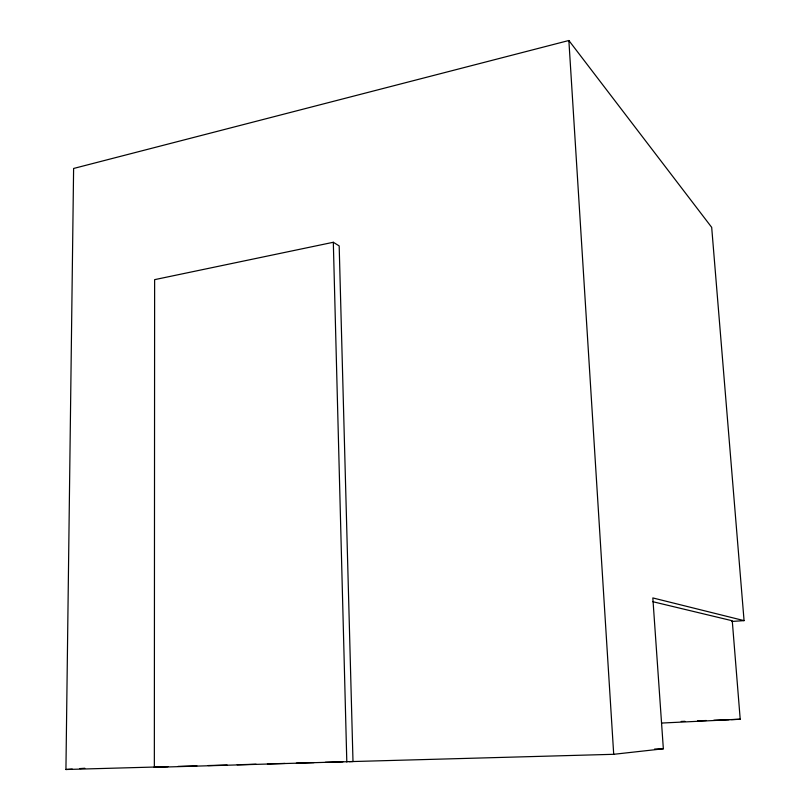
<?xml version="1.0" encoding="UTF-8"?>
<svg xmlns="http://www.w3.org/2000/svg" width="810" height="810" viewBox="0 0 810 810"><rect width="100%" height="100%" fill="white"/><g stroke="black" fill="none" stroke-linecap="round" stroke-linejoin="round"><path stroke-width="1.21" d="M154.345 767.353L154.629 279.652L333.315 242.271L339.177 245.916L352.998 761.532L154.345 767.353L161.656 766.847M167.953 766.665L65.934 769.5L73.609 168.47L568.863 40.5L711.686 227.357L744.066 620.632L731.551 621.472M349.221 761.643L613.707 754.302L663.349 748.784L652.83 597.932L744.066 620.632M65.934 769.5L72.242 769.085M79.795 768.589L84.837 768.255M661.598 723.057L740.208 719.25L732.26 620.764L652.921 601.729M681.18 721.457L684.946 721.315M697.511 720.849L706.3 720.515M713.833 720.232L728.899 719.675M731.41 719.574L740.208 719.25M654.612 749.037L663.349 748.784M178.028 766.392L196.911 765.865M208.241 765.551L227.114 765.025M237.188 764.751L256.071 764.225M267.401 763.911L285.029 763.425M296.359 763.111L313.976 762.615M325.306 762.301L342.934 761.815M568.863 40.5L613.707 754.302M333.315 242.271L346.812 762.038"/></g></svg>
